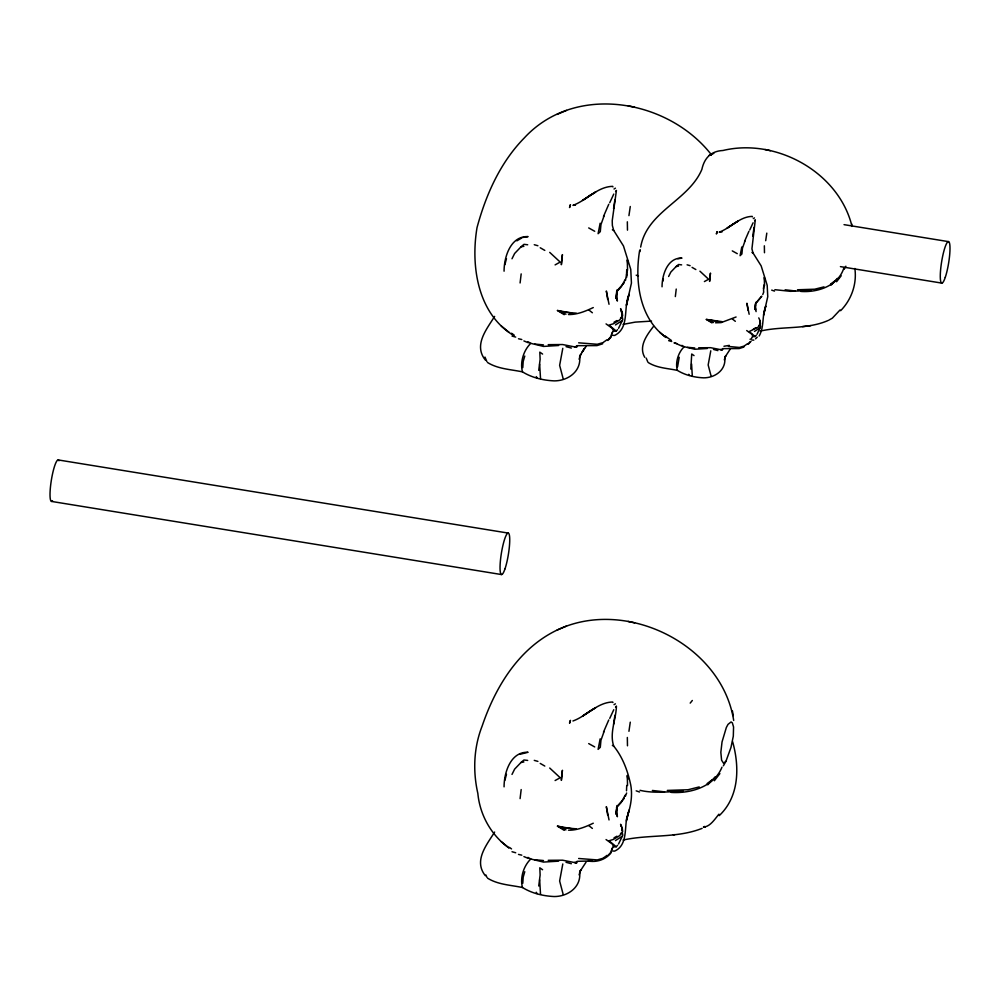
<?xml version="1.0" encoding="UTF-8"?>
<svg xmlns="http://www.w3.org/2000/svg" width="1000" height="1000" viewBox="0 0 1000 1000"><rect width="100%" height="100%" fill="white"/><g stroke="black" fill="none" stroke-linecap="round" stroke-linejoin="round"><path stroke-width="1.5" d="M622.15 316.425L622.225 312.1L620.6 308.637L621.125 311.825M622.175 830.638L622.225 827.75L620.6 824.3L620.95 826.425M760.05 324.35L760.113 320.75L758.763 317.887M627.812 263.6L627.275 259.75L627.537 269.887L625.425 280.55M627.537 785.55L627.275 775.413L627.812 779.25M764.525 285.725L764.3 277.312L764.75 280.5M622.05 315.863L622.225 312.1L622.65 315.912L620.5 318.05M622.112 830.263L622.225 827.75L622.65 831.575L620.5 833.713M759.975 323.888L760.113 320.75L760.462 323.925L758.675 325.7M522.788 367.625L523.188 361.538L524.775 356.062M522.788 883.288L523.188 877.188L524.775 871.712M677.575 366.85L679.225 357.25M579.637 356.4C581.5 371.4 567.85 380.962 554.163 380.875C543.1 380.35 531.987 377.725 522.487 371.875C510.712 369.363 498.038 369.075 487.537 362.512M579.637 872.062C581.5 887.062 567.85 896.625 554.163 896.538C543.1 896.012 531.987 893.388 522.487 887.525C510.712 885.013 498.038 884.737 487.537 878.162M724.762 357.525C726.312 369.975 714.975 377.912 703.625 377.837C694.438 377.413 685.212 375.238 677.325 370.363C667.562 368.288 657.038 368.05 648.325 362.6M626.5 275.15L626.737 269.8M626.5 790.8L626.737 785.45M763.538 291.337L763.85 284.988M538.737 370.337L540.125 359.387L539.812 352.15L542.6 354.075M538.737 885.987L540.125 875.05L539.812 867.812L542.6 869.737M690.812 369.087L691.712 354L694.025 355.6M520.087 282.962L521.175 273.9M520.087 798.612L521.175 789.562M675.337 296.575L676.237 289.062M763.475 288.8L763.8 286.012M626.638 277.35L626.925 275M504.075 271.188C504.038 257.113 510.525 235.825 528.088 236.6L523.1 237.413M504.075 786.85C504.038 772.775 510.525 751.488 528.088 752.262L519.875 754.325M662.05 286.8C662.013 275.125 667.4 257.45 681.975 258.1L677.837 258.762M626.55 819.875L629.038 810.125L626.413 821M617.075 289.9L615.913 298.5L616.712 292.575L617.375 301.075L616.562 298.525M617.075 805.562L615.913 814.163L616.712 808.238L617.375 816.725L616.562 814.188M755.837 302.337L754.875 309.475L755.537 304.55L755.625 309.9M639.862 251.675L640.175 249.575M628.938 215.637L630.275 206.513M628.938 731.3L630.275 722.163M765.688 240.7L766.8 233.125M613.562 208.663L614.913 199.638M613.562 724.325L614.913 715.3M752.738 236.15L754.05 227.413M639.6 250.637C634.663 281.012 639.263 318.412 666.137 337.525L659.7 332.275M600.138 223.225L598.1 233.7L600.288 231.637L600.962 224.613L604.087 215.825M600.138 738.875L598.1 749.362L600.288 747.3L600.962 740.263L604.087 731.488M741.787 246.988L740.088 255.688L741.9 253.975L742.463 248.137L745.05 240.85M640.675 247.075C646.925 211.35 688.562 200.825 701.862 169.45C704.225 158.438 710.638 151.1 722.987 150.488C776.363 137.65 838.938 172.338 852.013 226.4M608.75 338.9L610.312 337.35L612.8 331.4M608.75 854.562L610.312 853.012L612.8 847.05M752.3 336.775L751.325 338.925L750.037 339.25M504.888 264.675L506.463 258.637M504.888 780.337L506.463 774.3M662.725 281.4L663.375 278.9M494.625 316.4C486.838 329.012 473.275 345.025 485.325 360.025M494.625 832.062C486.838 844.675 473.275 860.675 485.325 875.675M562.788 348.325L559.637 365.363L563.15 378.675M710.775 350.825L708.162 364.963L711.075 376.012M562.788 863.988L559.637 881.012L563.15 894.325M579.075 359.237L580.775 354.363L579.788 356.062L584.55 348.387L582.863 350.85M724.3 359.888L725.713 355.838L724.887 357.25L730.1 349.325M579.075 874.9L580.775 870.025L579.788 871.725L586.062 862.175M762.763 294.562L763.775 291.913M625.425 796.2L626.638 793M609.75 202.7L613.763 194.075M749.762 229.963L753.088 222.8M609.75 718.363L613.763 709.737M843.8 268.225C838.125 285.875 817.75 292.688 800.75 291.413M608.75 204.3L603.5 216.462M748.925 231.287L744.562 241.375M608.75 719.963L603.5 732.113M625.212 279.462L621.263 286.775L616.462 292.013M625.212 795.113L621.263 802.425L616.462 807.663M725.95 761.287L730.987 747.4L733.312 736.188L733.562 727L732.337 722.837L731.075 721.95L728.012 724.375L726.338 727.513L722.038 741.912L720.837 752.337L721.6 760.2L723.6 763.3L725.95 761.287L723.388 765.788M512 258.762L514.637 253.463L521.025 246.812L523.95 244.338L527.675 244.775M668.625 276.488L670.812 272.087L676.112 266.562L678.55 264.513L681.637 264.875M512 774.425L514.637 769.112L521.025 762.463L523.95 760L527.675 760.425M721.975 767.188C714.038 786.775 690.675 793.688 671.188 792.4M618.538 328.325L622.8 319.538L622.312 317.05L619.412 320.138L613.413 323.762L609 325.125L616.25 331.075L617.55 329.663M757.05 334.225L760.588 326.925L760.175 324.862L757.775 327.425L749.137 331.562L755.15 336.5L756.225 335.337M618.538 843.988L622.8 835.188L622.312 832.7L619.412 835.8L613.413 839.412L609 840.775L616.25 846.725L617.55 845.312M759.15 336.025C764.388 326.925 761.85 315.725 765.763 306.125L763.587 315.15L767.75 296.675L767.188 285.287L761.15 265.863L753.05 253L751.925 248.9L755.3 219.775L754.575 220.662M653.637 326.262C647.087 334.725 638.3 346.262 644.737 357.312M844.075 269.325L845.85 266.212M611.638 333.988L612.587 332.425M611.638 849.65L612.587 848.088M761.45 296.375L755.337 304.075M840.05 309.962L832.337 318.175L828.863 320.125M718.925 814.175C715.138 818.688 709.812 827.237 703.475 826.888M624.237 282.725L617.212 290.575M761.787 296.375L755.95 302.887M624.237 798.388L617.212 806.225M582.013 352.075L586.062 346.512M836.575 281.75L841.162 275.8M714.35 780.75L719.875 773.587M690.2 703.112L692.325 700.475M615.562 191.5L616.425 190.438L612.225 220.725L612.362 225.525L613.713 230.463L623.475 245.963L630.75 269.363L631.438 283.075L626.413 305.338L629.038 294.462C623.062 307.613 629.837 327.9 614.663 335.425L612.487 335.35M615.562 707.15L616.425 706.087C616.125 719.3 609.275 732.95 613.713 746.112C622.837 757.337 627.775 771.025 630.75 785.025C632.737 796.1 630.612 807.188 626.825 817.638C624.575 828.725 627.337 845.487 614.663 851.087L612.487 851.012M840.625 310.7C851.525 299.6 857.025 283.938 854.862 268.475M719.225 815.638C739.475 796.55 739.6 766.612 732.613 741.663M831.125 285.1L837.35 278.412M707.775 784.8L715.288 776.737M607.925 340.475L611.325 336.788M748.238 344.312L751.062 341.25M611.325 852.438C606.05 859.525 596.9 862.575 588.312 861.038L592.25 860.938L577.013 861.325M558.638 345.5L543.488 346.425L530.8 343.35C523.638 350.188 519.825 362.25 522.487 371.875M707.337 348.488L694.762 349.25L684.237 346.7C678.275 352.375 675.125 362.388 677.325 370.363M558.638 861.162L543.488 862.075L530.8 859C523.638 865.837 519.825 877.913 522.487 887.525M748.925 343.013L750.225 341.725M755.55 338.825L757.237 337.163M830.6 284.075L834.75 281M707.15 783.562L712.138 779.85M516.85 240.837L522.025 237.825M603.513 342.225L607.263 339.6M744.587 345.763L747.7 343.587M603.513 857.887L607.263 855.25M621.962 320.725L615.462 324.938M759.9 327.925L754.5 331.413M621.962 836.388L615.462 840.6M614.012 189.013L615.413 188.175M753.3 218.6L754.463 217.9M614.012 704.675L615.413 703.838M614.025 322.2L616.912 320.562M753.312 329.15L755.7 327.775M614.025 837.862L616.912 836.213M555.1 264.887L560.188 262.087L549.712 252.375M704.4 281.562L708.612 279.25L699.925 271.188M555.1 780.537L560.188 777.738L549.712 768.037M568.475 314.538C577.188 314.725 585.612 311.2 593.275 307.562M715.5 322.788L721.087 322.612L736.087 316.988M568.475 830.2C577.188 830.387 585.612 826.862 593.275 823.213M711.438 154.8C668.175 99.15 574.95 83 524.362 137.875C500.25 162.4 485.887 194.8 477.025 227.613C470.575 266.025 477.638 313.888 513.787 335.588M733.688 720.462C721.787 644.6 625.913 597 557.087 630.075C518.725 648.388 495.375 687.05 482.163 726.012C473.738 747.4 472.75 771.062 477.837 793.388C479.875 815.013 491.262 835.387 509.012 847.962L501.25 841.637M828.025 320.538C806.575 329.888 782.475 325.875 760.188 331.125M566.487 110.4L557.087 114.412M709.137 155.375L713.85 153.35M566.487 626.062L557.087 630.075M572.938 720.987C586.663 716.112 597.263 702.387 612.638 702.013L612.962 702.55M704.812 827.087L704.15 826.637M602.663 343.787L596.938 345.613L577.013 345.675M743.875 347.062L739.125 348.575L722.588 348.625M702.113 828.363C676.925 838.4 649.087 834.237 623.088 840.05M824.013 286.875L814.712 289.212L797.513 289.775M699.225 786.938L688.012 789.75L667.288 790.425M603.15 342.575L597.275 344.275L578.65 342.825M744.287 346.05L739.4 347.463L728.388 346.425M603.15 858.238L597.275 859.925L578.65 858.487M577.45 346.112L574.637 346.85L576.763 347.312L562.587 344.538L548.212 344.663M722.95 348.988L720.612 349.6L722.387 349.988L710.612 347.688L698.688 347.788M577.45 861.762L574.637 862.513L576.763 862.975L562.587 860.2L548.212 860.312M623.088 324.387L635.163 322.125L651.538 321.1M521.025 246.812L523.888 246.3M676.112 266.562L678.487 266.15M521.025 762.463L523.888 761.963M723.95 346.262L729.338 345.387M802.537 326.6L810.75 325.65M673.337 834.8L674.775 834.638M710.462 154.8L711.2 154.863M810.812 290.487L790.487 291.325L774.887 289.688M683.312 791.287C668.913 791.475 654.2 793.7 640.025 790.325M575.45 205.15L572.938 205.338C586.663 200.45 597.263 186.725 612.638 186.35L612.962 186.887M721.988 231.95L719.212 232.138C730.588 228.088 739.4 216.7 752.15 216.388L752.425 216.838M616.25 331.075L613.812 331.25L612.2 328.263L606.062 323.9M755.15 336.5L753.125 336.65L751.787 334.175L746.7 330.55M616.25 846.725L613.812 846.9L612.2 843.925L606.062 839.562M576.337 313.175L564.288 312.188L557.463 310.5L564.225 314.688M722.025 321.65L706.35 319.438L711.975 322.912M576.337 828.825L564.288 827.837L557.463 826.162L564.225 830.35M543.462 344.875L534.788 344.087M694.737 347.962L687.537 347.312M543.462 860.537L534.788 859.737M752.038 340.062L753.838 340.112M785.138 289.8L795.238 290.963M652.375 790.462L664.538 791.862M718 321.488L706.35 319.438L713.413 322.525M571.487 312.987L557.463 310.5L565.962 314.225M571.487 828.637L557.463 826.162L565.962 829.875M844.038 224.65L948.487 241.625M840.425 266.625L941.8 283.1M58.2 459.938L508.225 533.088M51.513 501.425L501.538 574.562M628.088 105.775L634.612 107.2M764.975 149.512L770.387 150.688M628.088 621.425L634.612 622.85M674.025 342.887L676.762 343.512M518.5 338.762L521.8 339.525M518.5 854.412L521.8 855.175M713.475 349.425L717.9 350.613M566.038 346.65L571.362 348.062M566.038 862.3L571.362 863.725M668.65 340.662L671.712 341.5M512.025 336.075L515.712 337.088M512.025 851.737L515.712 852.75M687.1 264.825L690.125 265.675M534.263 244.713L537.9 245.738M534.263 760.375L537.9 761.388M771.7 290.125L774.488 291.087M636.188 275.188L638.425 275.963M636.188 790.85L639.55 792M682.212 346.213L675.075 343.113M523.9 340.938L528.375 342.762M523.9 856.587L528.375 858.425M703.775 826.787L704.575 827.163M751.938 252.45L753.05 253M612.375 229.8L613.713 230.463M612.375 745.45L613.713 746.112M704.463 826.513L705.238 826.9L704.325 826.575M732.288 250.888L737.275 253.675M588.7 227.925L594.712 231.275M588.7 743.587L594.712 746.925M681.875 345.363L684.237 346.7M527.962 341.737L530.8 343.35M527.962 857.4L530.8 859M692.062 267.362L695.85 269.55M540.237 247.763L544.8 250.4M540.237 763.425L544.8 766.062M671.438 340.513L664.812 335.775M511.525 333.25L514.1 335.012M509.462 847.387L511.525 848.913M732.4 319L735.337 321.312M588.85 309.988L592.375 312.762M588.85 825.65L592.375 828.425M501.25 325.975L509.012 332.3M688.775 374.288L689.438 375.387M536.275 376.6L537.075 377.912M536.275 892.25L537.075 893.575M646.188 358.075L647.763 361.838M484.963 357.062L486.863 361.587M485.913 874.987L486.863 877.237M692.3 375.938L691.575 363.963M540.525 378.575L539.65 364.15M540.525 894.237L539.65 879.8M749.15 314.262L746.925 303.238L748.037 310.275M609.025 304.275L606.337 290.988L607.688 299.475M609.025 819.938L606.337 806.65L607.688 815.125M755.4 307.887L756.087 311.6M733.2 715.638L732.45 710.95M851.6 223.8L851.975 226.225M764.35 245.812L764.475 252.738M627.337 221.812L627.475 230.15M627.337 737.463L627.475 745.8M52.538 500.825A21.012 3.55 -80.8 0 1 51.337 480.262A21.012 3.55 -80.8 0 1 59 460.763M561.737 260L561.362 264.713L562.425 254.625L561.737 260M561.737 775.65L561.362 780.375L562.425 770.288L561.737 775.65M709.9 277.512L709.6 281.425L710.475 273.062L709.9 277.512M569.888 206.325L569.55 207.55L570.438 204.688L569.888 206.325M569.888 721.988L569.55 723.213L570.438 720.35L569.888 721.988M716.675 232.963L716.388 233.988L717.125 231.612L716.675 232.963M590.15 195.325L582.525 200.413L595.688 191.988L590.15 195.325M733.5 223.837L727.163 228.062L738.088 221.062L733.5 223.837M590.15 710.987L582.525 716.062L595.688 707.65L590.15 710.987M945.275 277.325A21.012 3.55 -80.8 0 0 949.287 242.438A21.012 3.55 -80.8 0 0 940.863 267.325A21.012 3.55 -80.8 0 0 945.275 277.325M505.012 568.787A21.012 3.55 -80.8 0 0 509.025 533.9A21.012 3.55 -80.8 0 0 500.613 558.787A21.012 3.55 -80.8 0 0 505.012 568.787"/></g></svg>
